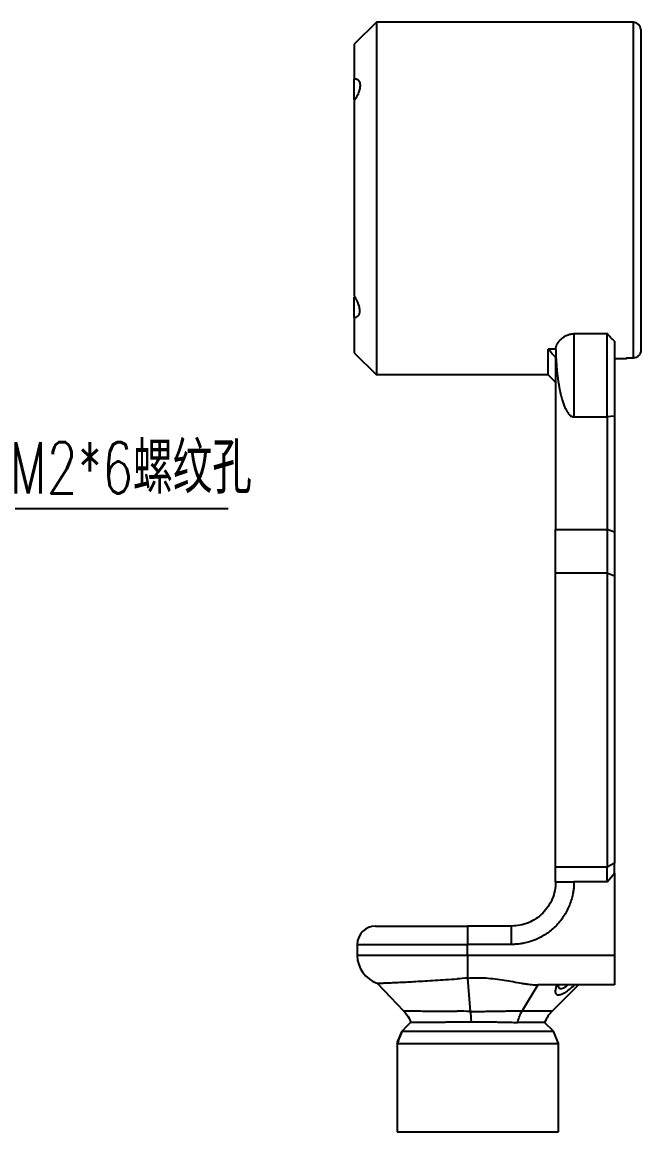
# Model space of a CAD drawing. Header units: millimetres. Extents: x 0 to 304, y 0 to 210.
# Drawn here: x 182.4 to 224.5, y 81 to 156.5 of the extents above; entities that cross this region are included whole.
import ezdxf

# ---------------------------------------------------------------- set-up
doc = ezdxf.new("R2010")
doc.units = ezdxf.units.MM
doc.layers.add('图框', color=7, linetype='Continuous')
doc.styles.add('SLDTEXTSTYLE0', font='TXT', dxfattribs={"width": 0.7, "bigfont": 'bigfont'})

# ---------------------------------------------------------------- blocks, each defined once
blk = doc.blocks.new('SW_NOTE_0')
at = {"layer": '图框', "color": 0}
blk.add_line((15.333, 0), (0, 0), dxfattribs=at)
at = {"layer": '图框', "color": 0, "insert": (0.455, 4.538), "char_height": 3.5, "attachment_point": 1, "style": 'SLDTEXTSTYLE0'}
blk.add_mtext('M2*6螺纹孔', dxfattribs=at)

msp = doc.modelspace()

# ---------------------------------------------------------------- linework, layer by layer
at = {"color": 7, "linetype": 'Continuous', "lineweight": 25}
for p, q in [((206.4798, 156.4885), (204.9798, 154.9885)), ((223.9798, 156.4885), (206.4798, 156.4885)), ((206.4798, 156.4885), (206.4798, 132.4885)), ((223.9798, 133.6399), (223.9798, 156.4885)), ((224.4798, 155.9885), (224.4798, 134.1761)), ((219.9298, 135.2964), (222.1798, 135.2964)), ((219.9298, 135.2964), (219.9298, 129.6266)), ((222.1798, 129.6266), (222.1798, 135.2964)), ((222.6798, 134.79), (222.6798, 129.6901)), ((204.9798, 133.9885), (206.4798, 132.4885)), ((218.6835, 134.2446), (218.1798, 134.2446)), ((218.6798, 133.6632), (218.6798, 121.9749)), ((223.4798, 133.6399), (223.9798, 133.6399)), ((223.4798, 133.5933), (223.5218, 133.6399)), ((223.4499, 133.5837), (222.6798, 133.5837)), ((218.1798, 132.4885), (206.4798, 132.4885)), ((218.1798, 132.4885), (218.2741, 132.3942)), ((218.2741, 132.3942), (218.2716, 132.3942)), ((219.9298, 129.6266), (222.1798, 129.6266)), ((222.6798, 129.6901), (222.1798, 129.6266)), ((222.1798, 129.6266), (222.1798, 121.9749)), ((222.6798, 129.6901), (222.6798, 121.7798)), ((218.6798, 121.9749), (222.1798, 121.9749)), ((218.6798, 118.9885), (218.6798, 121.9749)), ((222.1798, 121.9749), (222.1798, 118.9885)), ((222.6798, 121.7798), (222.1798, 121.9749)), ((222.6798, 121.7798), (222.6798, 118.7933)), ((222.1798, 118.9885), (218.6798, 118.9885)), ((218.6798, 98.9885), (218.6798, 118.9885)), ((222.6798, 118.7933), (222.1798, 118.9885)), ((222.1798, 118.9885), (222.1798, 98.9885)), ((222.6798, 118.7933), (222.6798, 99.2561)), ((218.6798, 97.9885), (218.6798, 98.9885)), ((222.1798, 98.9885), (218.6798, 98.9885)), ((222.6798, 99.2561), (222.1798, 98.9885)), ((222.1798, 97.9885), (222.1798, 98.9885)), ((222.6798, 98.5894), (222.6798, 99.2561)), ((222.1798, 97.9885), (222.6798, 98.5894)), ((222.6798, 98.5894), (222.6798, 92.9885)), ((218.6798, 97.9885), (219.9298, 97.9885)), ((222.1798, 97.9885), (219.9298, 97.9885)), ((215.6798, 94.9885), (212.6798, 94.9885)), ((205.1798, 93.7385), (205.1798, 92.9885)), ((212.6798, 92.9885), (212.6798, 93.7385)), ((215.6798, 93.7385), (212.6798, 93.7385)), ((222.6798, 92.9885), (212.6798, 92.9885)), ((212.6798, 91.445), (212.8732, 89.1834)), ((206.5324, 91.0962), (208.3354, 89.2137)), ((217.463, 90.9885), (216.4093, 89.2207)), ((222.6798, 90.9885), (217.463, 90.9885)), ((218.4621, 89.2207), (220.2298, 90.9885)), ((208.8365, 88.4452), (208.3798, 87.9885)), ((218.5263, 87.842), (217.9316, 88.4368)), ((218.8798, 86.9885), (218.5263, 87.842)), ((207.8867, 86.9885), (207.8867, 80.9885)), ((218.8798, 80.9885), (218.8798, 86.9885))]:
    msp.add_line(p, q, dxfattribs=at)
for centre, radius, start, end in [((223.9798, 155.9885), 0.5, 0, 90), ((206.4298, 93.7385), 1.25, 90, 180), ((207.1798, 92.9885), 2, 180, 251.134091), ((220.2298, 87.453), 2.5, 135, 156.825879)]:
    msp.add_arc(centre, radius, start, end, dxfattribs=at)
for points, knots in [([(204.9798, 154.9885), (204.9798, 154.9885), (204.9798, 154.7833), (204.9798, 153.986), (204.9798, 153.394), (204.9798, 152.6425)], [0, 0, 0, 0, 0.5, 0.5, 1, 1, 1, 1]), ([(204.9798, 152.6425), (204.9942, 152.6425), (205.0228, 152.6423), (205.0635, 152.6379), (205.1022, 152.6305), (205.1518, 152.616), (205.2085, 152.5892), (205.2857, 152.5261), (205.354, 152.4105), (205.3817, 152.2128), (205.354, 151.9695), (205.2857, 151.7421), (205.2085, 151.5537), (205.1405, 151.4122), (205.0644, 151.271), (205.0082, 151.1801), (204.9798, 151.1344)], [0, 0, 0, 0, 0.0319874, 0.0636733, 0.095118, 0.126383, 0.1908, 0.2530582, 0.3784237, 0.5000178, 0.6216025, 0.7469774, 0.8092262, 0.8736526, 0.936339, 1, 1, 1, 1]), ([(204.9798, 151.2008), (204.9798, 151.3743), (204.9798, 151.7437), (204.9798, 152.2201), (204.9798, 152.5699), (204.9798, 152.6183), (204.9798, 152.6425)], [0, 0, 0, 0, 0.2280616, 0.4853744, 0.7426872, 1, 1, 1, 1]), ([(204.9798, 151.1344), (204.9798, 150.2058), (204.9798, 149.146), (204.9798, 146.8866), (204.9798, 145.6875), (204.9798, 143.2886), (204.9798, 142.0894), (204.9798, 139.8301), (204.9798, 138.7704), (204.9798, 137.8419)], [0, 0, 0, 0, 0.25, 0.25, 0.5, 0.5, 0.75, 0.75, 1, 1, 1, 1]), ([(204.9798, 137.8419), (204.9955, 137.8158), (205.0266, 137.7641), (205.0701, 137.686), (205.1105, 137.6088), (205.1477, 137.5323), (205.1818, 137.4567), (205.2127, 137.3819), (205.2645, 137.2444), (205.3206, 137.049), (205.3454, 136.819), (205.3206, 136.6297), (205.2593, 136.5161), (205.1906, 136.4516), (205.13, 136.4164), (205.06, 136.3929), (205.0069, 136.3877), (204.9798, 136.3851)], [0, 0, 0, 0, 0.0380663, 0.0753479, 0.1119352, 0.147923, 0.1834105, 0.2185001, 0.253297, 0.3783789, 0.5000359, 0.6216831, 0.7467748, 0.8078318, 0.8700298, 0.9339155, 1, 1, 1, 1]), ([(204.9798, 136.3905), (204.9798, 136.3976), (204.9798, 136.4127), (204.9798, 136.587), (204.9798, 136.8643), (204.9798, 137.2299), (204.9798, 137.5483), (204.9798, 137.7342), (204.9798, 137.7755)], [0, 0, 0, 0, 0.1719128, 0.3651418, 0.5583708, 0.7515998, 0.9448287, 1, 1, 1, 1]), ([(204.9798, 136.3851), (204.9798, 135.6181), (204.9798, 135.0133), (204.9798, 134.1983), (204.9798, 133.9885), (204.9798, 133.9885)], [0, 0, 0, 0, 0.5, 0.5, 1, 1, 1, 1]), ([(218.6835, 134.2446), (218.6857, 134.2623), (218.69, 134.2977), (218.7015, 134.3515), (218.7165, 134.4056), (218.7354, 134.4601), (218.7582, 134.515), (218.8027, 134.6072), (218.8811, 134.7349), (219.0151, 134.8936), (219.1563, 135.0184), (219.2891, 135.1091), (219.4008, 135.1715), (219.5208, 135.2238), (219.6372, 135.2601), (219.7428, 135.282), (219.8361, 135.2941), (219.8987, 135.2956), (219.9298, 135.2964)], [0, 0, 0, 0, 0.0427656, 0.0854387, 0.1280818, 0.1707579, 0.2135294, 0.2564586, 0.3858141, 0.5100848, 0.6331178, 0.6977431, 0.7585447, 0.8212362, 0.8805903, 0.9211697, 0.960767, 1, 1, 1, 1]), ([(222.6798, 134.79), (222.6366, 134.8306), (222.5505, 134.9114), (222.4242, 135.0369), (222.3004, 135.1646), (222.22, 135.2525), (222.1798, 135.2964)], [0, 0, 0, 0, 0.25230131, 0.50301658, 0.75222321, 1, 1, 1, 1]), ([(218.1798, 132.4885), (218.1798, 132.4885), (218.1798, 132.6395), (218.1798, 133.2322), (218.1798, 133.6739), (218.1798, 134.2446)], [0, 0, 0, 0, 0.5, 0.5, 1, 1, 1, 1]), ([(218.6798, 133.6632), (218.5954, 133.7609), (218.4282, 133.9542), (218.262, 134.1485), (218.1798, 134.2446)], [0, 0, 0, 0, 0.5053568, 1, 1, 1, 1]), ([(218.6835, 134.2446), (218.686, 134.1387), (218.6909, 133.9338), (218.7039, 133.6367), (218.72, 133.3601), (218.7387, 133.104), (218.7593, 132.8683), (218.7809, 132.653), (218.8281, 132.2386), (218.9127, 131.6727), (219.0443, 131.0724), (219.1656, 130.6605), (219.2618, 130.3923), (219.3618, 130.1652), (219.4536, 129.9983), (219.5336, 129.8819), (219.5979, 129.8038), (219.6629, 129.7397), (219.7287, 129.6895), (219.7953, 129.6536), (219.8624, 129.6308), (219.9077, 129.628), (219.9298, 129.6266)], [0, 0, 0, 0, 0.0637965, 0.123524, 0.1791829, 0.2307738, 0.2782971, 0.3217537, 0.3611445, 0.5296422, 0.6663261, 0.7310895, 0.7882501, 0.83796, 0.8804517, 0.902809, 0.923025, 0.9412601, 0.9577326, 0.9727382, 0.986666, 1, 1, 1, 1]), ([(224.4798, 134.1761), (224.4798, 134.1078), (224.468, 134.0409), (224.4205, 133.9131), (224.3856, 133.8545), (224.2946, 133.7533), (224.2394, 133.7119), (224.1162, 133.6551), (224.0485, 133.6399), (223.9798, 133.6399)], [0, 0, 0, 0, 0.25, 0.25, 0.5, 0.5, 0.75, 0.75, 1, 1, 1, 1]), ([(218.6798, 131.9951), (218.6645, 132.0104), (218.6341, 132.0407), (218.589, 132.0856), (218.5362, 132.1379), (218.4776, 132.1957), (218.3958, 132.276), (218.3246, 132.3453), (218.2815, 132.3871), (218.2705, 132.3977), (218.2815, 132.3871), (218.3246, 132.3453), (218.3958, 132.276), (218.4776, 132.1957), (218.5434, 132.1308), (218.6115, 132.0633), (218.657, 132.0179), (218.6798, 131.9951)], [0, 0, 0, 0, 0.0422961, 0.0840593, 0.1255633, 0.1906715, 0.2530779, 0.3761046, 0.4395418, 0.5000231, 0.5604948, 0.6239379, 0.7469647, 0.8093475, 0.8744791, 0.9367767, 1, 1, 1, 1]), ([(219.9298, 97.9885), (219.9294, 97.9421), (219.9285, 97.8493), (219.9215, 97.7104), (219.9102, 97.5719), (219.8943, 97.4339), (219.8739, 97.2962), (219.8324, 97.0682), (219.7535, 96.7528), (219.6126, 96.3596), (219.4341, 95.9818), (219.1479, 95.5045), (218.7045, 94.9638), (218.1639, 94.5205), (217.6866, 94.2343), (217.3089, 94.0558), (216.9156, 93.9149), (216.5553, 93.8247), (216.235, 93.772), (215.958, 93.7437), (215.7726, 93.7402), (215.6798, 93.7385)], [0, 0, 0, 0, 0.0208771, 0.0417118, 0.0625263, 0.0833432, 0.1041847, 0.1250733, 0.187567, 0.2501021, 0.3125958, 0.3751308, 0.5000083, 0.6248857, 0.6873794, 0.7499144, 0.8124081, 0.8749432, 0.9166495, 0.9582753, 1, 1, 1, 1]), ([(218.6798, 97.9885), (218.6798, 97.5958), (218.6018, 97.2032), (218.3012, 96.4776), (218.0788, 96.1448), (217.5235, 95.5895), (217.1907, 95.3671), (216.4651, 95.0666), (216.0725, 94.9885), (215.6798, 94.9885)], [0, 0, 0, 0, 0.25, 0.25, 0.5, 0.5, 0.75, 0.75, 1, 1, 1, 1]), ([(219.665, 97.9885), (219.6679, 97.9885), (219.6747, 97.9885), (219.7598, 97.9885), (219.849, 97.9885), (219.8634, 97.9885)], [0, 0, 0, 0, 0.3893612, 0.9012646, 1, 1, 1, 1]), ([(206.4298, 94.9885), (206.4303, 94.9885), (206.4312, 94.9885), (206.4389, 94.9885), (206.451, 94.9885), (206.4682, 94.9885), (206.4903, 94.9885), (206.5173, 94.9885), (206.5756, 94.9885), (206.6892, 94.9885), (206.8963, 94.9885), (207.1589, 94.9885), (207.5797, 94.9885), (208.2318, 94.9885), (209.0269, 94.9885), (209.7287, 94.9885), (210.2842, 94.9885), (210.8625, 94.9885), (211.3594, 94.9885), (211.7625, 94.9885), (212.0669, 94.9885), (212.3729, 94.9885), (212.5774, 94.9885), (212.6798, 94.9885)], [0, 0, 0, 0, 0.017896, 0.0357591, 0.0536033, 0.0714427, 0.0892915, 0.1071637, 0.1250735, 0.1875731, 0.2501008, 0.3126004, 0.3751282, 0.5000042, 0.6248802, 0.6873798, 0.7499075, 0.8124071, 0.8749349, 0.9062337, 0.9374604, 0.9686906, 1, 1, 1, 1]), ([(212.6798, 94.9885), (212.6798, 94.9885), (212.6798, 94.956), (212.6798, 94.8307), (212.6798, 94.7381), (212.6798, 94.5067), (212.6798, 94.368), (212.6798, 94.0657), (212.6798, 93.9021), (212.6798, 93.7385)], [0, 0, 0, 0, 0.25, 0.25, 0.5, 0.5, 0.75, 0.75, 1, 1, 1, 1]), ([(215.6798, 93.7385), (215.6798, 93.9021), (215.6798, 94.0657), (215.6798, 94.368), (215.6798, 94.5067), (215.6798, 94.7381), (215.6798, 94.8307), (215.6798, 94.956), (215.6798, 94.9885), (215.6798, 94.9885)], [0, 0, 0, 0, 0.25, 0.25, 0.5, 0.5, 0.75, 0.75, 1, 1, 1, 1]), ([(205.1798, 93.7385), (205.1798, 93.7385), (205.375, 93.7385), (206.1264, 93.7385), (206.6823, 93.7385), (208.0707, 93.7385), (208.9027, 93.7385), (210.7167, 93.7385), (211.6981, 93.7385), (212.6798, 93.7385)], [0, 0, 0, 0, 0.25, 0.25, 0.5, 0.5, 0.75, 0.75, 1, 1, 1, 1]), ([(212.6798, 92.9885), (211.6981, 92.9885), (210.7167, 92.9885), (208.9027, 92.9885), (208.0707, 92.9885), (206.6823, 92.9885), (206.1264, 92.9885), (205.375, 92.9885), (205.1798, 92.9885), (205.1798, 92.9885)], [0, 0, 0, 0, 0.25, 0.25, 0.5, 0.5, 0.75, 0.75, 1, 1, 1, 1]), ([(212.6798, 92.9885), (212.6798, 92.6946), (212.6798, 92.401), (212.6798, 91.8694), (212.6798, 91.6319), (212.6798, 91.445)], [0, 0, 0, 0, 0.5, 0.5, 1, 1, 1, 1]), ([(222.6798, 92.9885), (222.6798, 92.9555), (222.6798, 92.8897), (222.6798, 92.7916), (222.6798, 92.6944), (222.6798, 92.5981), (222.6798, 92.5028), (222.6798, 92.4084), (222.6798, 92.315), (222.6798, 92.1317), (222.6798, 91.8697), (222.6798, 91.5655), (222.6798, 91.3142), (222.6798, 91.1598), (222.6798, 91.0712), (222.6798, 91.0236), (222.6798, 90.9939), (222.6798, 90.9903), (222.6798, 90.9885)], [0, 0, 0, 0, 0.0315326, 0.0628402, 0.0939977, 0.1250813, 0.1561677, 0.1873335, 0.2186549, 0.2502068, 0.3750773, 0.5000366, 0.6249071, 0.7498664, 0.812689, 0.8749111, 0.9371443, 1, 1, 1, 1]), ([(206.5325, 91.0962), (206.5325, 91.0962), (206.511, 91.0953), (206.5709, 91.0978), (206.6886, 91.1024), (206.9091, 91.1111), (207.2072, 91.1234), (207.5865, 91.14), (208.0474, 91.1613), (208.5764, 91.1872), (209.1574, 91.2178), (209.7923, 91.2538), (210.4746, 91.2947), (211.2048, 91.341), (211.7167, 91.3763), (211.9798, 91.3945)], [0, 0, 0, 0, 0.000112, 0.0819269, 0.1652215, 0.2501469, 0.3302736, 0.4135705, 0.5002114, 0.5831008, 0.6649911, 0.7476014, 0.8308097, 0.9130314, 1, 1, 1, 1]), ([(212.6798, 91.445), (212.7399, 91.4491), (212.8597, 91.4574), (213.0399, 91.4655), (213.22, 91.4704), (213.4, 91.4718), (213.58, 91.4696), (213.7598, 91.464), (214.0888, 91.4474), (214.569, 91.4029), (215.1859, 91.3124), (215.7927, 91.2032), (216.2622, 91.1165), (216.6082, 91.0617), (216.8328, 91.0309), (217.0501, 91.0075), (217.2606, 90.9917), (217.3958, 90.9895), (217.463, 90.9885)], [0, 0, 0, 0, 0.03553623, 0.07096764, 0.10632544, 0.141641, 0.17694584, 0.21227148, 0.2476494, 0.37117561, 0.4974355, 0.62135197, 0.74950074, 0.80089603, 0.85158716, 0.90162949, 0.95108057, 1, 1, 1, 1]), ([(220.0036, 91.0043), (219.9762, 90.9799), (219.922, 90.9317), (219.842, 90.8624), (219.7643, 90.7965), (219.6888, 90.7344), (219.6155, 90.6758), (219.518, 90.6008), (219.3993, 90.5149), (219.2615, 90.4259), (219.1332, 90.3563), (219.0151, 90.3087), (218.9107, 90.2852), (218.7951, 90.2905), (218.7188, 90.3484), (218.6832, 90.4477), (218.6759, 90.537), (218.6842, 90.6379), (218.7071, 90.748), (218.7445, 90.8705), (218.7811, 90.959), (218.7998, 91.0043)], [0, 0, 0, 0, 0.032941, 0.0649543, 0.0961118, 0.126491, 0.1561751, 0.1852531, 0.2459432, 0.3038477, 0.3627588, 0.4205991, 0.4792825, 0.5373186, 0.6537792, 0.7104429, 0.7698265, 0.8240912, 0.8801512, 0.9386091, 1, 1, 1, 1]), ([(219.5273, 90.9885), (219.5032, 90.9677), (219.4171, 90.8936), (219.2871, 90.807), (219.1417, 90.7295), (219.0259, 90.7058), (218.9422, 90.7375), (218.8892, 90.8184), (218.8831, 90.9021), (218.8798, 90.9467)], [0, 0, 0, 0, 0.0662374, 0.2365543, 0.3865955, 0.5312072, 0.6771138, 0.8279393, 1, 1, 1, 1]), ([(208.3314, 89.2179), (208.4343, 89.1001), (208.6399, 88.8646), (208.7725, 88.5814), (208.8388, 88.4398)], [0, 0, 0, 0, 0.5000405, 1, 1, 1, 1]), ([(208.3355, 89.2137), (208.348, 89.2137), (208.3731, 89.2136), (208.5784, 89.2128), (208.8998, 89.2115), (209.3392, 89.2095), (209.8832, 89.2068), (210.5155, 89.2031), (211.217, 89.1984), (211.7258, 89.1941), (211.9798, 89.192)], [0, 0, 0, 0, 0.1256479, 0.2513584, 0.376942, 0.5022696, 0.6272889, 0.751956, 0.8761777, 1, 1, 1, 1]), ([(212.8732, 89.1834), (212.9357, 89.1828), (213.0617, 89.1816), (213.2526, 89.1811), (213.4465, 89.1814), (213.6437, 89.1827), (213.9257, 89.1855), (214.3097, 89.1911), (214.7769, 89.1988), (215.2361, 89.2069), (215.5967, 89.2128), (215.8663, 89.2166), (216.06, 89.2188), (216.2395, 89.2204), (216.3542, 89.2206), (216.4093, 89.2207)], [0, 0, 0, 0, 0.05076867, 0.10232102, 0.15469678, 0.20793678, 0.26208327, 0.38343999, 0.5203316, 0.64576696, 0.76775391, 0.83072153, 0.88587526, 0.94513928, 1, 1, 1, 1]), ([(216.4093, 89.2207), (216.7263, 89.2207), (217.0157, 89.2207), (217.5239, 89.2207), (217.7425, 89.2207), (218.0974, 89.2207), (218.2335, 89.2207), (218.4159, 89.2207), (218.4621, 89.2207), (218.4621, 89.2207)], [0, 0, 0, 0, 0.25, 0.25, 0.5, 0.5, 0.75, 0.75, 1, 1, 1, 1]), ([(208.8365, 88.4452), (208.837, 88.4452), (208.8378, 88.4452), (208.8444, 88.4452), (208.855, 88.4452), (208.8699, 88.4453), (208.8888, 88.4454), (208.9117, 88.4455), (208.9386, 88.4456), (208.9694, 88.4457), (209.004, 88.4459), (209.0422, 88.4461), (209.084, 88.4463), (209.1292, 88.4465), (209.1778, 88.4468), (209.2295, 88.4471), (209.2844, 88.4473), (209.3423, 88.4477), (209.4032, 88.448), (209.4668, 88.4484), (209.5331, 88.4487), (209.6021, 88.4491), (209.6736, 88.4496), (209.7475, 88.45), (209.8238, 88.4505), (209.9023, 88.4509), (209.9829, 88.4514), (210.0654, 88.452), (210.1498, 88.4525), (210.236, 88.4531), (210.3239, 88.4536), (210.4133, 88.4542), (210.5041, 88.4549), (210.5963, 88.4555), (210.6898, 88.4561), (210.7845, 88.4568), (210.8802, 88.4575), (210.9769, 88.4582), (211.0745, 88.4589), (211.173, 88.4596), (211.2722, 88.4604), (211.372, 88.4611), (211.4724, 88.4619), (211.5732, 88.4627), (211.6744, 88.4635), (211.7759, 88.4643), (211.8776, 88.4651), (211.9458, 88.4656), (211.9798, 88.4659)], [0, 0, 0, 0, 0.0246595, 0.04919, 0.073591, 0.097862, 0.1220027, 0.1460131, 0.1698938, 0.1936453, 0.2172685, 0.2407637, 0.2641309, 0.2873698, 0.3104801, 0.3334612, 0.3563127, 0.3790338, 0.4016242, 0.4240834, 0.446411, 0.468607, 0.4906713, 0.5126044, 0.5344068, 0.5560791, 0.5776217, 0.5990346, 0.6203178, 0.6414713, 0.6624949, 0.6833883, 0.7041513, 0.7247836, 0.7452853, 0.7656561, 0.7858962, 0.8060057, 0.825985, 0.8458345, 0.8655549, 0.8851466, 0.9046098, 0.9239447, 0.9431513, 0.9622295, 0.9811792, 1, 1, 1, 1]), ([(212.9277, 88.4737), (212.9744, 88.4741), (213.0682, 88.4748), (213.2098, 88.4755), (213.3527, 88.4757), (213.4966, 88.4756), (213.6976, 88.4748), (213.9953, 88.4721), (214.3625, 88.4667), (214.7302, 88.4592), (215.05, 88.452), (215.3369, 88.4455), (215.593, 88.4402), (215.7489, 88.4379), (215.8233, 88.4368)], [0, 0, 0, 0, 0.0465586, 0.0935214, 0.1408542, 0.188521, 0.2364842, 0.3406911, 0.4851991, 0.6055172, 0.7169582, 0.8197083, 0.9139779, 1, 1, 1, 1]), ([(217.9316, 88.4368), (217.9316, 88.4368), (217.8901, 88.4368), (217.7266, 88.4368), (217.6046, 88.4368), (217.2864, 88.4368), (217.0903, 88.4368), (216.6348, 88.4368), (216.3753, 88.4368), (216.0911, 88.4368)], [0, 0, 0, 0, 0.25, 0.25, 0.5, 0.5, 0.75, 0.75, 1, 1, 1, 1]), ([(216.0922, 88.4351), (216.0951, 88.4442), (216.1008, 88.4617), (216.1056, 88.4791), (216.108, 88.4875)], [0, 0, 0, 0, 0.5184538, 1, 1, 1, 1]), ([(208.2407, 87.842), (208.2769, 87.842), (208.3493, 87.842), (208.6966, 87.842), (209.2046, 87.842), (209.8718, 87.842), (210.6688, 87.842), (211.567, 87.842), (212.5326, 87.842), (213.5299, 87.842), (214.5215, 87.842), (215.4706, 87.842), (216.3419, 87.842), (217.1026, 87.842), (217.7256, 87.842), (218.1828, 87.842), (218.4734, 87.842), (218.5073, 87.842), (218.524, 87.842)], [0, 0, 0, 0, 0.0625944, 0.1251888, 0.1877832, 0.2503776, 0.312972, 0.3755664, 0.4381608, 0.5007552, 0.5633496, 0.625944, 0.6885384, 0.7511328, 0.8137272, 0.8763216, 0.938916, 1, 1, 1, 1]), ([(208.3798, 87.9885), (208.3798, 87.9882), (208.3798, 87.9875), (208.3798, 87.9832), (208.3798, 87.981)], [0, 0, 0, 0, 0.49975, 1, 1, 1, 1]), ([(207.8867, 86.9885), (207.9242, 86.9885), (207.9993, 86.9885), (208.3676, 86.9885), (208.9084, 86.9885), (209.62, 86.9885), (210.4709, 86.9885), (211.4307, 86.9885), (212.4632, 86.9885), (213.5299, 86.9885), (214.591, 86.9885), (215.6068, 86.9885), (216.5396, 86.9885), (217.3542, 86.9885), (218.0215, 86.9885), (218.5114, 86.9885), (218.823, 86.9885), (218.8595, 86.9885), (218.8776, 86.9885)], [0, 0, 0, 0, 0.0625882, 0.1251764, 0.1877647, 0.2503529, 0.3129411, 0.3755293, 0.4381175, 0.5007058, 0.563294, 0.6258822, 0.6884704, 0.7510586, 0.8136468, 0.8762351, 0.9388233, 1, 1, 1, 1]), ([(207.8867, 80.9885), (207.9242, 80.9885), (207.9993, 80.9885), (208.3676, 80.9885), (208.9084, 80.9885), (209.62, 80.9885), (210.4709, 80.9885), (211.4307, 80.9885), (212.4632, 80.9885), (213.5299, 80.9885), (214.591, 80.9885), (215.6068, 80.9885), (216.5396, 80.9885), (217.3542, 80.9885), (218.0215, 80.9885), (218.5114, 80.9885), (218.823, 80.9885), (218.8595, 80.9885), (218.8776, 80.9885)], [0, 0, 0, 0, 0.0625882, 0.1251764, 0.1877647, 0.2503529, 0.3129411, 0.3755293, 0.4381175, 0.5007058, 0.563294, 0.6258822, 0.6884704, 0.7510586, 0.8136468, 0.8762351, 0.9388233, 1, 1, 1, 1])]:
    msp.add_open_spline(points, degree=3, knots=knots, dxfattribs=at)
for points in [[(223.4798, 133.6399), (223.4798, 133.6242), (223.4798, 133.6087), (223.4798, 133.5933)], [(223.4798, 133.5933), (223.4699, 133.5901), (223.4599, 133.5869), (223.4499, 133.5837)], [(212.6798, 91.445), (212.4451, 91.4277), (212.2113, 91.4109), (211.9798, 91.3947)], [(212.8732, 89.1834), (212.5724, 89.1866), (212.2728, 89.1894), (211.9798, 89.192)], [(212.8732, 89.1834), (212.8941, 88.976), (212.9122, 88.74), (212.9268, 88.4885)], [(216.108, 88.4875), (216.1816, 88.7593), (216.2834, 89.0096), (216.4093, 89.2207)], [(211.9798, 88.4659), (212.2879, 88.4685), (212.6063, 88.4711), (212.9277, 88.4737)], [(212.9268, 88.4885), (212.9271, 88.4836), (212.9274, 88.4786), (212.9277, 88.4737)], [(215.8233, 88.4367), (215.9162, 88.4358), (216.006, 88.4351), (216.0922, 88.4349)], [(207.8845, 86.9885), (208.0024, 87.273), (208.1204, 87.5575), (208.2384, 87.842)], [(208.2407, 87.842), (208.1227, 87.5575), (208.0047, 87.273), (207.8867, 86.9885)], [(208.2384, 87.842), (208.2855, 87.8892), (208.3327, 87.9363), (208.3798, 87.9834)], [(208.3798, 87.981), (208.3335, 87.9347), (208.2871, 87.8884), (208.2407, 87.842)]]:
    msp.add_open_spline(points, degree=3, dxfattribs=at)

# ---------------------------------------------------------------- block references
at = {"layer": '图框'}
msp.add_blockref('SW_NOTE_0', (181.0661, 123.385), dxfattribs=at)

doc.saveas('drawing.dxf')
